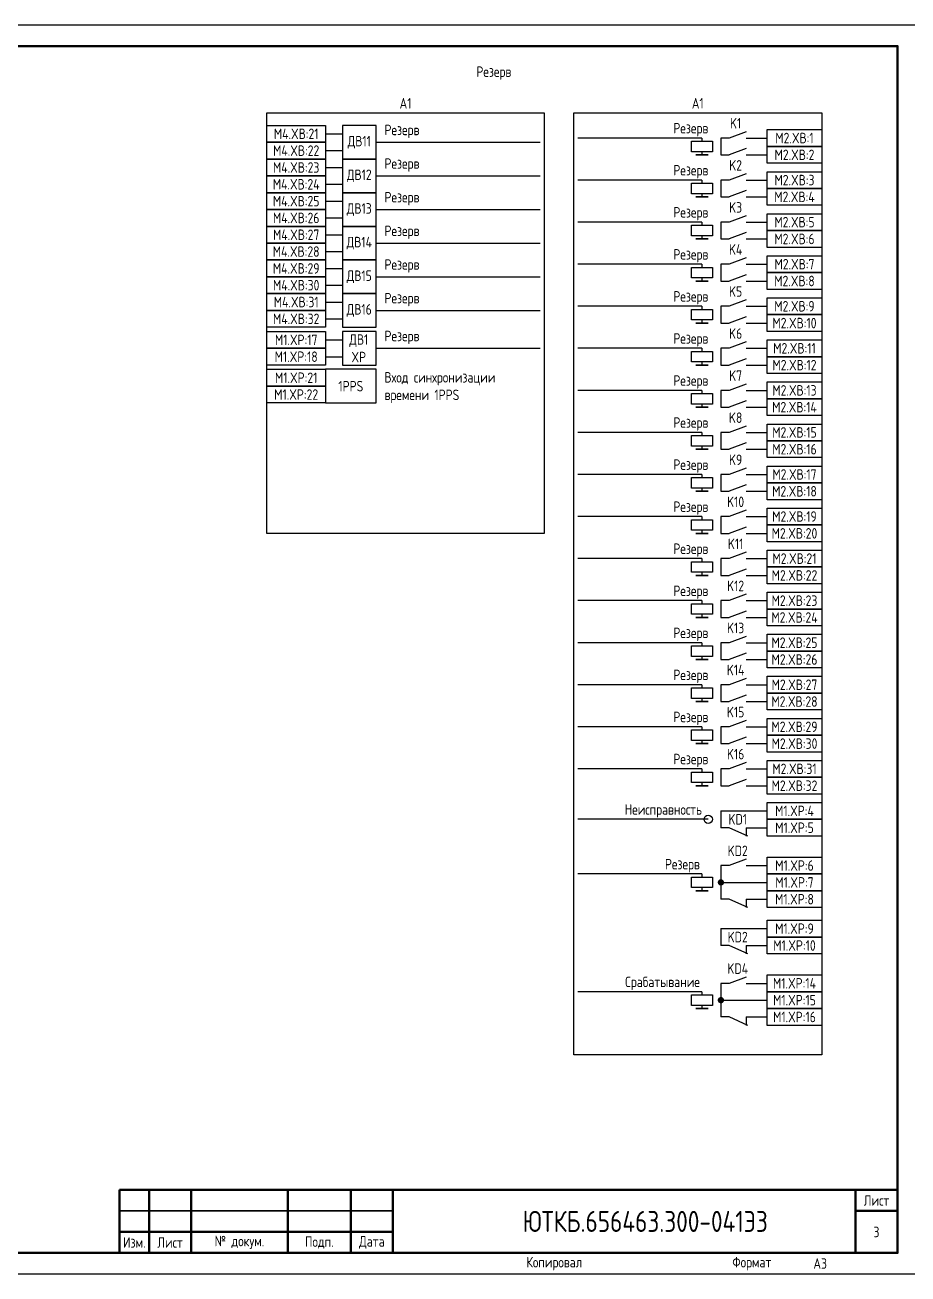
# Model space of a CAD drawing. Header units: millimetres. Extents: x -840 to 1557, y 0 to 584.
# Drawn here: x 1047.5 to 1257.5, y -0.1 to 296.9 of the extents above; entities that cross this region are included whole.
import ezdxf

# ---------------------------------------------------------------- set-up
doc = ezdxf.new("R2010")
doc.units = ezdxf.units.MM
doc.styles.add('Gost_type_A', font='GOST_A.TTF')

# ---------------------------------------------------------------- blocks, each defined once
blk = doc.blocks.new('Формат_А3')
blk.add_lwpolyline([(-420, 297), (0, 297), (0, 0), (-420, 0)], close=True)
at = {"lineweight": 50}
blk.add_lwpolyline([(-400, 292), (-5, 292), (-5, 5), (-400, 5)], close=True, dxfattribs=at)
blk = doc.blocks.new('Штамп малый нижний')
at = {"lineweight": 50}
for points in [[(-185, 15), (-178, 15), (-178, 5), (-185, 5)], [(-178, 15), (-168, 15), (-168, 5), (-178, 5)], [(-168, 15), (-145, 15), (-145, 5), (-168, 5)], [(-145, 15), (-130, 15), (-130, 5), (-145, 5)], [(-130, 15), (-120, 15), (-120, 5), (-130, 5)], [(-120, 15), (-10, 15), (-10, 0), (-120, 0)], [(-10, 15), (0, 15), (0, 10), (-10, 10)], [(-10, 10), (0, 10), (0, 0), (-10, 0)], [(-185, 5), (-178, 5), (-178, 0), (-185, 0)], [(-178, 5), (-168, 5), (-168, 0), (-178, 0)], [(-168, 5), (-145, 5), (-145, 0), (-168, 0)], [(-145, 5), (-130, 5), (-130, 0), (-145, 0)], [(-130, 5), (-120, 5), (-120, 0), (-130, 0)]]:
    blk.add_lwpolyline(points, close=True, dxfattribs=at)
for points in [[(-185, 15), (-178, 15), (-178, 10), (-185, 10)], [(-178, 15), (-168, 15), (-168, 10), (-178, 10)], [(-168, 15), (-145, 15), (-145, 10), (-168, 10)], [(-145, 15), (-130, 15), (-130, 10), (-145, 10)], [(-130, 15), (-120, 15), (-120, 10), (-130, 10)], [(-185, 10), (-178, 10), (-178, 5), (-185, 5)], [(-178, 10), (-168, 10), (-168, 5), (-178, 5)], [(-168, 10), (-145, 10), (-145, 5), (-168, 5)], [(-145, 10), (-130, 10), (-130, 5), (-145, 5)], [(-130, 10), (-120, 10), (-120, 5), (-130, 5)]]:
    blk.add_lwpolyline(points, close=True)
at = {"char_height": 2.5, "style": 'Gost_type_A'}
for s, insert, width, attachment_point in [('Лист', (-5, 12.5), 10, 5), ('Изм.', (-181.5, 2.5), 7, 5), ('Лист', (-173, 2.5), 10, 5), ('№ докум.', (-156.5, 2.5), 23, 5), ('Подп.', (-137.5, 2.5), 15, 5), ('Дата', (-125, 2.5), 10, 5), ('Копировал', (-75, -2.53), 13.1202, 6), ('Формат', (-30, -2.53), 13.1202, 6)]:
    blk.add_mtext(s, dxfattribs=dict(at, insert=insert, width=width, attachment_point=attachment_point))
blk = doc.blocks.new('POINT')
at = {"const_width": 0.75}
blk.add_lwpolyline([(-0.375, 0, 1), (0.375, 0, 1)], format="xyb", close=True, dxfattribs=at)

msp = doc.modelspace()

# ---------------------------------------------------------------- linework, layer by layer
for p, q in [((1119, 271), (1123, 271)), ((1131, 269), (1170, 269)), ((1208.5, 270), (1179, 270)), ((1208.5, 270), (1208.5, 269.25)), ((1119, 267), (1123, 267)), ((1208.5, 266.75), (1208.5, 266)), ((1119, 263), (1123, 263)), ((1119, 259), (1123, 259)), ((1131, 261), (1170, 261)), ((1208.5, 260), (1179, 260)), ((1208.5, 260), (1208.5, 259.25)), ((1208.5, 256.75), (1208.5, 256)), ((1119, 255), (1123, 255)), ((1131, 253), (1170, 253)), ((1119, 251), (1123, 251)), ((1208.5, 250), (1179, 250)), ((1208.5, 250), (1208.5, 249.25)), ((1119, 247), (1123, 247)), ((1208.5, 246.75), (1208.5, 246)), ((1131, 245), (1170, 245)), ((1119, 243), (1123, 243)), ((1119, 239), (1123, 239)), ((1208.5, 240), (1179, 240)), ((1208.5, 240), (1208.5, 239.25)), ((1119, 235), (1123, 235)), ((1131, 237), (1170, 237)), ((1208.5, 236.75), (1208.5, 236)), ((1119, 231), (1123, 231)), ((1131, 229), (1170, 229)), ((1208.5, 230), (1179, 230)), ((1208.5, 230), (1208.5, 229.25)), ((1119, 227), (1123, 227)), ((1208.5, 226.75), (1208.5, 226)), ((1119, 222), (1123, 222)), ((1131, 220), (1170, 220)), ((1208.5, 220), (1179, 220)), ((1208.5, 220), (1208.5, 219.25)), ((1119, 218), (1123, 218)), ((1208.5, 216.75), (1208.5, 216)), ((1208.5, 210), (1179, 210)), ((1208.5, 210), (1208.5, 209.25)), ((1208.5, 206.75), (1208.5, 206)), ((1208.5, 200), (1179, 200)), ((1208.5, 200), (1208.5, 199.25)), ((1208.5, 196.75), (1208.5, 196)), ((1208.5, 190), (1179, 190)), ((1208.5, 190), (1208.5, 189.25)), ((1208.5, 186.75), (1208.5, 186)), ((1208.5, 180), (1179, 180)), ((1208.5, 180), (1208.5, 179.25)), ((1208.5, 176.75), (1208.5, 176)), ((1208.5, 170), (1179, 170)), ((1208.5, 170), (1208.5, 169.25)), ((1208.5, 166.75), (1208.5, 166)), ((1208.5, 160), (1179, 160)), ((1208.5, 160), (1208.5, 159.25)), ((1208.5, 156.75), (1208.5, 156)), ((1208.5, 150), (1179, 150)), ((1208.5, 150), (1208.5, 149.25)), ((1208.5, 146.75), (1208.5, 146)), ((1208.5, 140), (1179, 140)), ((1208.5, 140), (1208.5, 139.25)), ((1208.5, 136.75), (1208.5, 136)), ((1208.5, 130), (1179, 130)), ((1208.5, 130), (1208.5, 129.25)), ((1208.5, 126.75), (1208.5, 126)), ((1208.5, 120), (1179, 120)), ((1208.5, 120), (1208.5, 119.25)), ((1208.5, 116.75), (1208.5, 116)), ((1213, 110), (1213, 106)), ((1210, 108), (1179, 108)), ((1219, 106), (1219, 104)), ((1208.5, 95), (1179, 95)), ((1208.5, 95), (1208.5, 94.25)), ((1208.5, 91.75), (1208.5, 91)), ((1219, 89), (1219, 87)), ((1213, 82), (1213, 78)), ((1219, 78), (1219, 76)), ((1208.5, 67), (1179, 67)), ((1208.5, 67), (1208.5, 66.25)), ((1208.5, 63.75), (1208.5, 63)), ((1219, 61), (1219, 59))]:
    msp.add_line(p, q)
at = {"ltscale": 4.32}
for p, q in [((1219, 271.5), (1215, 270)), ((1219, 267.5), (1215, 266)), ((1219, 261.5), (1215, 260)), ((1219, 257.5), (1215, 256)), ((1219, 251.5), (1215, 250)), ((1219, 247.5), (1215, 246)), ((1219, 241.5), (1215, 240)), ((1219, 237.5), (1215, 236)), ((1219, 231.5), (1215, 230)), ((1219, 227.5), (1215, 226)), ((1219, 221.5), (1215, 220)), ((1219, 217.5), (1215, 216)), ((1219, 211.5), (1215, 210)), ((1219, 207.5), (1215, 206)), ((1219, 201.5), (1215, 200)), ((1219, 197.5), (1215, 196)), ((1219, 191.5), (1215, 190)), ((1219, 187.5), (1215, 186)), ((1219, 181.5), (1215, 180)), ((1219, 177.5), (1215, 176)), ((1219, 171.5), (1215, 170)), ((1219, 167.5), (1215, 166)), ((1219, 161.5), (1215, 160)), ((1219, 157.5), (1215, 156)), ((1219, 151.5), (1215, 150)), ((1219, 147.5), (1215, 146)), ((1219, 141.5), (1215, 140)), ((1219, 137.5), (1215, 136)), ((1219, 131.5), (1215, 130)), ((1219, 127.5), (1215, 126)), ((1219, 121.5), (1215, 120)), ((1219, 117.5), (1215, 116)), ((1219.39, 104), (1215, 106)), ((1219, 98.5), (1215, 97)), ((1219.39, 87), (1215, 89)), ((1219.39, 76), (1215, 78)), ((1219, 70.5), (1215, 69)), ((1219.39, 59), (1215, 61))]:
    msp.add_line(p, q, dxfattribs=at)
at = {"ltscale": 1.08}
for p, q in [((1215, 270), (1213, 270)), ((1213, 270), (1213, 266)), ((1219, 270), (1224, 270)), ((1213, 266), (1215, 266)), ((1219, 266), (1224, 266)), ((1215, 260), (1213, 260)), ((1213, 260), (1213, 256)), ((1219, 260), (1224, 260)), ((1213, 256), (1215, 256)), ((1219, 256), (1224, 256)), ((1215, 250), (1213, 250)), ((1213, 250), (1213, 246)), ((1219, 250), (1224, 250)), ((1213, 246), (1215, 246)), ((1219, 246), (1224, 246)), ((1215, 240), (1213, 240)), ((1213, 240), (1213, 236)), ((1219, 240), (1224, 240)), ((1213, 236), (1215, 236)), ((1219, 236), (1224, 236)), ((1215, 230), (1213, 230)), ((1213, 230), (1213, 226)), ((1219, 230), (1224, 230)), ((1213, 226), (1215, 226)), ((1219, 226), (1224, 226)), ((1215, 220), (1213, 220)), ((1213, 220), (1213, 216)), ((1219, 220), (1224, 220)), ((1213, 216), (1215, 216)), ((1219, 216), (1224, 216)), ((1215, 210), (1213, 210)), ((1213, 210), (1213, 206)), ((1219, 210), (1224, 210)), ((1213, 206), (1215, 206)), ((1219, 206), (1224, 206)), ((1215, 200), (1213, 200)), ((1213, 200), (1213, 196)), ((1219, 200), (1224, 200)), ((1213, 196), (1215, 196)), ((1219, 196), (1224, 196)), ((1215, 190), (1213, 190)), ((1213, 190), (1213, 186)), ((1219, 190), (1224, 190)), ((1213, 186), (1215, 186)), ((1219, 186), (1224, 186)), ((1215, 180), (1213, 180)), ((1213, 180), (1213, 176)), ((1219, 180), (1224, 180)), ((1213, 176), (1215, 176)), ((1219, 176), (1224, 176)), ((1215, 170), (1213, 170)), ((1213, 170), (1213, 166)), ((1219, 170), (1224, 170)), ((1213, 166), (1215, 166)), ((1219, 166), (1224, 166)), ((1215, 160), (1213, 160)), ((1213, 160), (1213, 156)), ((1219, 160), (1224, 160)), ((1213, 156), (1215, 156)), ((1219, 156), (1224, 156)), ((1215, 150), (1213, 150)), ((1213, 150), (1213, 146)), ((1219, 150), (1224, 150)), ((1213, 146), (1215, 146)), ((1219, 146), (1224, 146)), ((1215, 140), (1213, 140)), ((1213, 140), (1213, 136)), ((1219, 140), (1224, 140)), ((1213, 136), (1215, 136)), ((1219, 136), (1224, 136)), ((1215, 130), (1213, 130)), ((1213, 130), (1213, 126)), ((1219, 130), (1224, 130)), ((1213, 126), (1215, 126)), ((1219, 126), (1224, 126)), ((1215, 120), (1213, 120)), ((1213, 120), (1213, 116)), ((1219, 120), (1224, 120)), ((1213, 116), (1215, 116)), ((1219, 116), (1224, 116)), ((1213, 110), (1224, 110)), ((1215, 106), (1213, 106)), ((1219, 106), (1224, 106)), ((1215, 97), (1213, 97)), ((1213, 97), (1213, 89)), ((1219, 97), (1224, 97)), ((1213, 93), (1224, 93)), ((1215, 89), (1213, 89)), ((1219, 89), (1224, 89)), ((1213, 82), (1224, 82)), ((1215, 78), (1213, 78)), ((1219, 78), (1224, 78)), ((1215, 69), (1213, 69)), ((1213, 69), (1213, 61)), ((1219, 69), (1224, 69)), ((1213, 65), (1224, 65)), ((1215, 61), (1213, 61)), ((1219, 61), (1224, 61))]:
    msp.add_line(p, q, dxfattribs=at)
for points in [[(1105, 276), (1171, 276), (1171, 176), (1105, 176)], [(1178, 276), (1237, 276), (1237, 52), (1178, 52)], [(1105, 273), (1119, 273), (1119, 269), (1105, 269)], [(1224, 272), (1237, 272), (1237, 268), (1224, 268)], [(1105, 269), (1119, 269), (1119, 265), (1105, 265)], [(1211, 269.25), (1211, 266.75), (1206, 266.75), (1206, 269.25)], [(1224, 268), (1237, 268), (1237, 264), (1224, 264)], [(1105, 265), (1119, 265), (1119, 261), (1105, 261)], [(1210, 266), (1207, 266)], [(1224, 262), (1237, 262), (1237, 258), (1224, 258)], [(1105, 261), (1119, 261), (1119, 257), (1105, 257)], [(1211, 259.25), (1211, 256.75), (1206, 256.75), (1206, 259.25)], [(1105, 257), (1119, 257), (1119, 253), (1105, 253)], [(1210, 256), (1207, 256)], [(1224, 258), (1237, 258), (1237, 254), (1224, 254)], [(1105, 253), (1119, 253), (1119, 249), (1105, 249)], [(1224, 252), (1237, 252), (1237, 248), (1224, 248)], [(1105, 249), (1119, 249), (1119, 245), (1105, 245)], [(1211, 249.25), (1211, 246.75), (1206, 246.75), (1206, 249.25)], [(1224, 248), (1237, 248), (1237, 244), (1224, 244)], [(1105, 245), (1119, 245), (1119, 241), (1105, 241)], [(1210, 246), (1207, 246)], [(1105, 241), (1119, 241), (1119, 237), (1105, 237)], [(1224, 242), (1237, 242), (1237, 238), (1224, 238)], [(1211, 239.25), (1211, 236.75), (1206, 236.75), (1206, 239.25)], [(1224, 238), (1237, 238), (1237, 234), (1224, 234)], [(1105, 237), (1119, 237), (1119, 233), (1105, 233)], [(1210, 236), (1207, 236)], [(1105, 233), (1119, 233), (1119, 229), (1105, 229)], [(1224, 232), (1237, 232), (1237, 228), (1224, 228)], [(1105, 229), (1119, 229), (1119, 225), (1105, 225)], [(1211, 229.25), (1211, 226.75), (1206, 226.75), (1206, 229.25)], [(1210, 226), (1207, 226)], [(1224, 228), (1237, 228), (1237, 224), (1224, 224)], [(1105, 224), (1119, 224), (1119, 220), (1105, 220)], [(1105, 220), (1119, 220), (1119, 216), (1105, 216)], [(1224, 222), (1237, 222), (1237, 218), (1224, 218)], [(1211, 219.25), (1211, 216.75), (1206, 216.75), (1206, 219.25)], [(1224, 218), (1237, 218), (1237, 214), (1224, 214)], [(1105, 215), (1119, 215), (1119, 211), (1105, 211)], [(1210, 216), (1207, 216)], [(1105, 211), (1119, 211), (1119, 207), (1105, 207)], [(1224, 212), (1237, 212), (1237, 208), (1224, 208)], [(1211, 209.25), (1211, 206.75), (1206, 206.75), (1206, 209.25)], [(1224, 208), (1237, 208), (1237, 204), (1224, 204)], [(1210, 206), (1207, 206)], [(1224, 202), (1237, 202), (1237, 198), (1224, 198)], [(1211, 199.25), (1211, 196.75), (1206, 196.75), (1206, 199.25)], [(1224, 198), (1237, 198), (1237, 194), (1224, 194)], [(1210, 196), (1207, 196)], [(1224, 192), (1237, 192), (1237, 188), (1224, 188)], [(1211, 189.25), (1211, 186.75), (1206, 186.75), (1206, 189.25)], [(1224, 188), (1237, 188), (1237, 184), (1224, 184)], [(1210, 186), (1207, 186)], [(1224, 182), (1237, 182), (1237, 178), (1224, 178)], [(1211, 179.25), (1211, 176.75), (1206, 176.75), (1206, 179.25)], [(1210, 176), (1207, 176)], [(1224, 178), (1237, 178), (1237, 174), (1224, 174)], [(1224, 172), (1237, 172), (1237, 168), (1224, 168)], [(1211, 169.25), (1211, 166.75), (1206, 166.75), (1206, 169.25)], [(1224, 168), (1237, 168), (1237, 164), (1224, 164)], [(1210, 166), (1207, 166)], [(1224, 162), (1237, 162), (1237, 158), (1224, 158)], [(1211, 159.25), (1211, 156.75), (1206, 156.75), (1206, 159.25)], [(1224, 158), (1237, 158), (1237, 154), (1224, 154)], [(1210, 156), (1207, 156)], [(1224, 152), (1237, 152), (1237, 148), (1224, 148)], [(1211, 149.25), (1211, 146.75), (1206, 146.75), (1206, 149.25)], [(1210, 146), (1207, 146)], [(1224, 148), (1237, 148), (1237, 144), (1224, 144)], [(1224, 142), (1237, 142), (1237, 138), (1224, 138)], [(1211, 139.25), (1211, 136.75), (1206, 136.75), (1206, 139.25)], [(1224, 138), (1237, 138), (1237, 134), (1224, 134)], [(1210, 136), (1207, 136)], [(1224, 132), (1237, 132), (1237, 128), (1224, 128)], [(1211, 129.25), (1211, 126.75), (1206, 126.75), (1206, 129.25)], [(1224, 128), (1237, 128), (1237, 124), (1224, 124)], [(1210, 126), (1207, 126)], [(1224, 122), (1237, 122), (1237, 118), (1224, 118)], [(1211, 119.25), (1211, 116.75), (1206, 116.75), (1206, 119.25)], [(1210, 116), (1207, 116)], [(1224, 118), (1237, 118), (1237, 114), (1224, 114)], [(1224, 112), (1237, 112), (1237, 108), (1224, 108)], [(1224, 108), (1237, 108), (1237, 104), (1224, 104)], [(1224, 99), (1237, 99), (1237, 95), (1224, 95)], [(1211, 94.25), (1211, 91.75), (1206, 91.75), (1206, 94.25)], [(1224, 95), (1237, 95), (1237, 91), (1224, 91)], [(1210, 91), (1207, 91)], [(1224, 91), (1237, 91), (1237, 87), (1224, 87)], [(1224, 84), (1237, 84), (1237, 80), (1224, 80)], [(1224, 80), (1237, 80), (1237, 76), (1224, 76)], [(1224, 71), (1237, 71), (1237, 67), (1224, 67)], [(1211, 66.25), (1211, 63.75), (1206, 63.75), (1206, 66.25)], [(1224, 67), (1237, 67), (1237, 63), (1224, 63)], [(1210, 63), (1207, 63)], [(1224, 63), (1237, 63), (1237, 59), (1224, 59)]]:
    msp.add_lwpolyline(points, close=True)
at = {"ltscale": 4}
for points in [[(1123, 265), (1131, 265), (1131, 273), (1123, 273)], [(1123, 257), (1131, 257), (1131, 265), (1123, 265)], [(1123, 249), (1131, 249), (1131, 257), (1123, 257)], [(1123, 241), (1131, 241), (1131, 249), (1123, 249)], [(1123, 233), (1131, 233), (1131, 241), (1123, 241)], [(1123, 225), (1131, 225), (1131, 233), (1123, 233)], [(1123, 216), (1131, 216), (1131, 224), (1123, 224)], [(1119, 207), (1131, 207), (1131, 215), (1119, 215)]]:
    msp.add_lwpolyline(points, close=True, dxfattribs=at)
msp.add_circle((1210, 108), 1)

# ---------------------------------------------------------------- block references
at = {"color": 1}
msp.add_blockref('Формат_А3', (1260, -0.12), dxfattribs=at)
for name, p in [('POINT', (1213, 93)), ('POINT', (1213, 65)), ('Штамп малый нижний', (1255, 4.88))]:
    msp.add_blockref(name, p)

# ---------------------------------------------------------------- texts
at = {"char_height": 2.5, "style": 'Gost_type_A'}
for s, insert, width, attachment_point, line_spacing_factor in [('Резерв', (1159, 285.44), 192, 5, 0.9), ('A1', (1138, 277), 66, 8, 0.9), ('A1', (1207.5, 277), 59, 8, 0.9), ('Неисправность', (1208.5, 110), 37, 6, 0.8), ('Резерв', (1208, 97), 37, 6, 0.8), ('Срабатывание', (1208, 69), 37, 6, 0.8)]:
    msp.add_mtext(s, dxfattribs=dict(at, insert=insert, width=width, attachment_point=attachment_point, line_spacing_factor=line_spacing_factor))
at = {"style": 'Gost_type_A'}
for s, insert, char_height, width, attachment_point in [('Резерв', (1210, 272), 2.5, 31.0015, 6), ('K1', (1216.5, 273.5), 2.5, 5, 5), ('M4.XВ:21', (1112, 271), 2.5, 14, 5), ('ДВ11', (1127, 269), 2.5, 7.9998, 5), ('Резерв', (1133, 270), 2.5, 27.8465, 7), ('M2.XВ:1', (1230.5, 270), 2.5, 13, 5), ('M4.XВ:22', (1112, 267), 2.5, 14, 5), ('Резерв', (1133, 262), 2.5, 27.8465, 7), ('K2', (1216.5, 263.5), 2.5, 5, 5), ('M2.XВ:2', (1230.5, 266), 2.5, 13, 5), ('M4.XВ:23', (1112, 263), 2.5, 14, 5), ('ДВ12', (1127, 261), 2.5, 7.9998, 5), ('Резерв', (1210, 262), 2.5, 31.0015, 6), ('M4.XВ:24', (1112, 259), 2.5, 14, 5), ('M2.XВ:3', (1230.5, 260), 2.5, 13, 5), ('M4.XВ:25', (1112, 255), 2.5, 14, 5), ('Резерв', (1133, 254), 2.5, 27.8465, 7), ('M2.XВ:4', (1230.5, 256), 2.5, 13, 5), ('ДВ13', (1127, 253), 2.5, 7.9998, 5), ('Резерв', (1210, 252), 2.5, 31.0015, 6), ('K3', (1216.5, 253.5), 2.5, 5, 5), ('M4.XВ:26', (1112, 251), 2.5, 14, 5), ('M2.XВ:5', (1230.5, 250), 2.5, 13, 5), ('M4.XВ:27', (1112, 247), 2.5, 14, 5), ('ДВ14', (1127, 245), 2.5, 7.9998, 5), ('Резерв', (1133, 246), 2.5, 27.8465, 7), ('M2.XВ:6', (1230.5, 246), 2.5, 13, 5), ('M4.XВ:28', (1112, 243), 2.5, 14, 5), ('Резерв', (1210, 242), 2.5, 31.0015, 6), ('K4', (1216.5, 243.5), 2.5, 5, 5), ('Резерв', (1133, 238), 2.5, 27.8465, 7), ('M2.XВ:7', (1230.5, 240), 2.5, 13, 5), ('M4.XВ:29', (1112, 239), 2.5, 14, 5), ('ДВ15', (1127, 237), 2.5, 7.9998, 5), ('M4.XВ:30', (1112, 235), 2.5, 14, 5), ('K5', (1216.5, 233.5), 2.5, 5, 5), ('M2.XВ:8', (1230.5, 236), 2.5, 13, 5), ('M4.XВ:31', (1112, 231), 2.5, 14, 5), ('Резерв', (1133, 230), 2.5, 27.8465, 7), ('Резерв', (1210, 232), 2.5, 31.0015, 6), ('ДВ16', (1127, 229), 2.5, 7.9998, 5), ('M2.XВ:9', (1230.5, 230), 2.5, 13, 5), ('M4.XВ:32', (1112, 227), 2.5, 14, 5), ('M2.XВ:10', (1230.5, 226), 2.5, 13, 5), ('M1.XP:17', (1112, 222), 2.5, 14, 5), ('ДВ1 XP', (1126.88, 220), 2.5, 7.7588, 5), ('Резерв', (1133, 221), 2.5, 37, 7), ('Резерв', (1210, 222), 2.5, 31.0015, 6), ('K6', (1216.5, 223.5), 2.5, 5, 5), ('M2.XВ:11', (1230.5, 220), 2.5, 13, 5), ('M1.XP:18', (1112, 218), 2.5, 14, 5), ('M2.XВ:12', (1230.5, 216), 2.5, 13, 5), ('M1.XP:21', (1112, 213), 2.5, 14, 5), ('Вход синхронизации\\Pвремени 1PPS', (1133, 207), 2.5, 35.9749, 7), ('K7', (1216.5, 213.5), 2.5, 5, 5), ('1PPS', (1125, 211), 2.5, 12, 5), ('Резерв', (1210, 212), 2.5, 31.0015, 6), ('M2.XВ:13', (1230.5, 210), 2.5, 13, 5), ('M1.XP:22', (1112, 209), 2.5, 14, 5), ('M2.XВ:14', (1230.5, 206), 2.5, 13, 5), ('Резерв', (1210, 202), 2.5, 31.0015, 6), ('K8', (1216.5, 203.5), 2.5, 5, 5), ('M2.XВ:15', (1230.5, 200), 2.5, 13, 5), ('M2.XВ:16', (1230.5, 196), 2.5, 13, 5), ('Резерв', (1210, 192), 2.5, 31.0015, 6), ('K9', (1216.5, 193.5), 2.5, 5, 5), ('M2.XВ:17', (1230.5, 190), 2.5, 13, 5), ('M2.XВ:18', (1230.5, 186), 2.5, 13, 5), ('K10', (1216.5, 183.5), 2.5, 5, 5), ('Резерв', (1210, 182), 2.5, 31.0015, 6), ('M2.XВ:19', (1230.5, 180), 2.5, 13, 5), ('M2.XВ:20', (1230.5, 176), 2.5, 13, 5), ('Резерв', (1210, 172), 2.5, 31.0015, 6), ('K11', (1216.5, 173.5), 2.5, 5, 5), ('M2.XВ:21', (1230.5, 170), 2.5, 13, 5), ('M2.XВ:22', (1230.5, 166), 2.5, 13, 5), ('Резерв', (1210, 162), 2.5, 31.0015, 6), ('K12', (1216.5, 163.5), 2.5, 5, 5), ('M2.XВ:23', (1230.5, 160), 2.5, 13, 5), ('K13', (1216.5, 153.5), 2.5, 5, 5), ('M2.XВ:24', (1230.5, 156), 2.5, 13, 5), ('Резерв', (1210, 152), 2.5, 31.0015, 6), ('M2.XВ:25', (1230.5, 150), 2.5, 13, 5), ('M2.XВ:26', (1230.5, 146), 2.5, 13, 5), ('Резерв', (1210, 142), 2.5, 31.0015, 6), ('K14', (1216.5, 143.5), 2.5, 5, 5), ('M2.XВ:27', (1230.5, 140), 2.5, 13, 5), ('M2.XВ:28', (1230.5, 136), 2.5, 13, 5), ('K15', (1216.5, 133.5), 2.5, 5, 5), ('Резерв', (1210, 132), 2.5, 31.0015, 6), ('M2.XВ:29', (1230.5, 130), 2.5, 13, 5), ('K16', (1216.5, 123.5), 2.5, 5, 5), ('M2.XВ:30', (1230.5, 126), 2.5, 13, 5), ('Резерв', (1210, 122), 2.5, 31.0015, 6), ('M2.XВ:31', (1230.5, 120), 2.5, 13, 5), ('M2.XВ:32', (1230.5, 116), 2.5, 13, 5), ('M1.XP:4', (1230.5, 110), 2.5, 13, 5), ('KD1', (1217, 108), 2.5, 8, 5), ('M1.XP:5', (1230.5, 106), 2.5, 13, 5), ('KD2', (1217, 100.5), 2.5, 8, 5), ('M1.XP:6', (1230.5, 97), 2.5, 13, 5), ('M1.XP:7', (1230.5, 93), 2.5, 13, 5), ('M1.XP:8', (1230.5, 89), 2.5, 13, 5), ('M1.XP:9', (1230.5, 82), 2.5, 13, 5), ('KD2', (1217, 80), 2.5, 8, 5), ('M1.XP:10', (1230.5, 78), 2.5, 13, 5), ('KD4', (1217, 72.5), 2.5, 8, 5), ('M1.XP:14', (1230.5, 69), 2.5, 13, 5), ('M1.XP:15', (1230.5, 65), 2.5, 13, 5), ('M1.XP:16', (1230.5, 61), 2.5, 13, 5), ('ЮТКБ.656463.300-041Э3', (1195, 12.38), 5, 120, 5), ('3', (1250, 9.88), 2.5, 10, 5), ('A3', (1235, 2.38), 2.5, 20, 4)]:
    msp.add_mtext(s, dxfattribs=dict(at, insert=insert, char_height=char_height, width=width, attachment_point=attachment_point))

doc.saveas('drawing.dxf')
